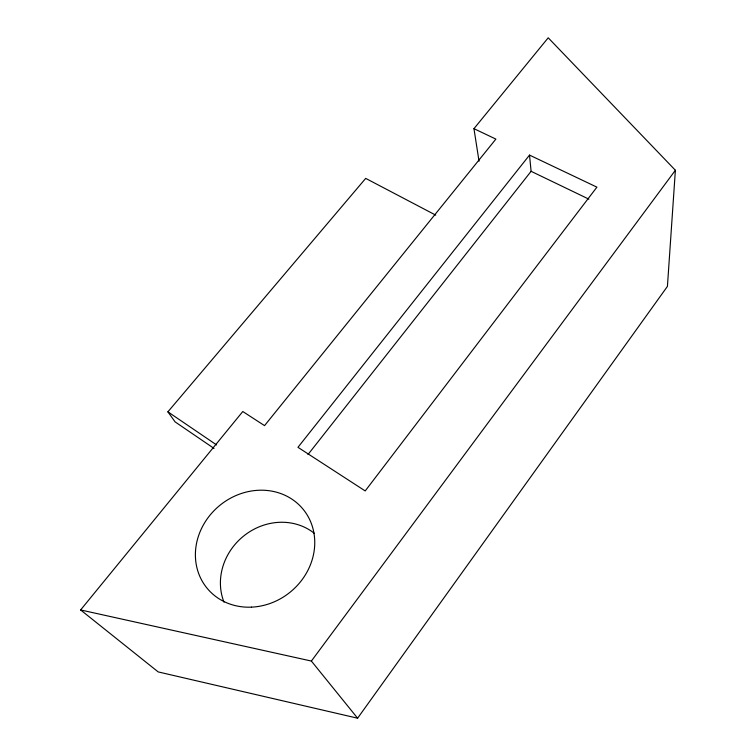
<?xml version="1.0" encoding="UTF-8"?>
<svg xmlns="http://www.w3.org/2000/svg" width="756" height="756" viewBox="0 0 756 756"><rect width="100%" height="100%" fill="white"/><g stroke="black" fill="none" stroke-linecap="round" stroke-linejoin="round"><path stroke-width="1.13" d="M675.382 170.261L667.425 286.392L357.607 718.2L158.193 671.914L80.618 609.95L242.789 411.519L264.543 425.628L495.879 139.104L473.955 128.671L548.213 37.8L675.382 170.261L311.377 661.056L80.618 609.95M307.994 454.536L531.099 171.31L529.512 155.093L596.909 187.148L365.205 490.937L297.959 447.316L529.512 155.093M214.014 448.421L175.08 421.867L167.898 411.831L365.696 178.378L435.721 215.129M531.099 171.31L588.867 199.14M167.898 411.831L216.585 444.925M311.377 661.056L357.607 718.2M473.955 128.671L479.03 161.198M223.993 602.145A58.467 53.279 -41.6 0 1 244.963 535.002A58.467 53.279 -41.6 0 1 314.288 533.301M251.455 607.144A62.162 55.849 -39.6 0 0 308.467 517.227A62.162 55.849 -39.6 0 0 205.292 521.725A62.162 55.849 -39.6 0 0 251.455 607.144"/></g></svg>
